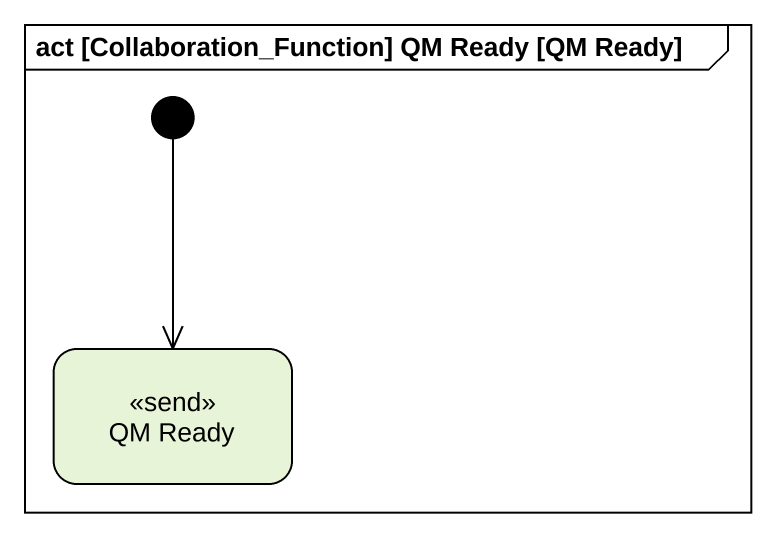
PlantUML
@startuml
mainframe act [Collaboration_Function] QM Ready [QM Ready]
hide empty description
state "QM Ready" as QM_Ready <<send>>
[*] --> QM_Ready
@enduml
